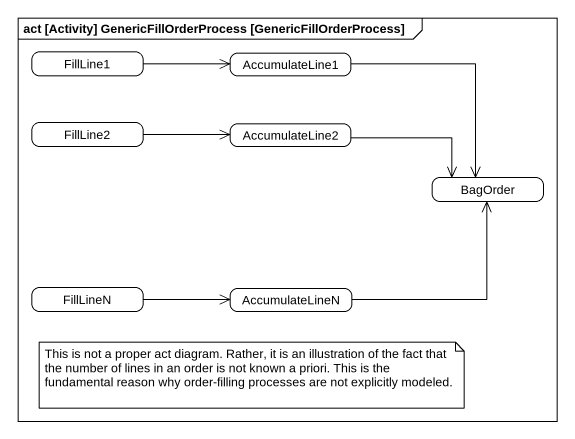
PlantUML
@startuml
mainframe act [Activity] GenericFillOrderProcess [GenericFillOrderProcess]
hide empty description
state FillLine1
state AccumulateLine1
state FillLine2
state AccumulateLine2
state BagOrder
state FillLineN
state AccumulateLineN
FillLine1 -right-> AccumulateLine1
AccumulateLine1 --> BagOrder
FillLine2 -right-> AccumulateLine2
AccumulateLine2 -right-> BagOrder
FillLineN -right-> AccumulateLineN
AccumulateLineN -right-> BagOrder
note as N1
  This is not a proper act diagram. Rather, it is an illustration of the fact that the number of lines in an order is not known a priori. This is the fundamental reason why order-filling processes are not explicitly modeled.
end note
@enduml
